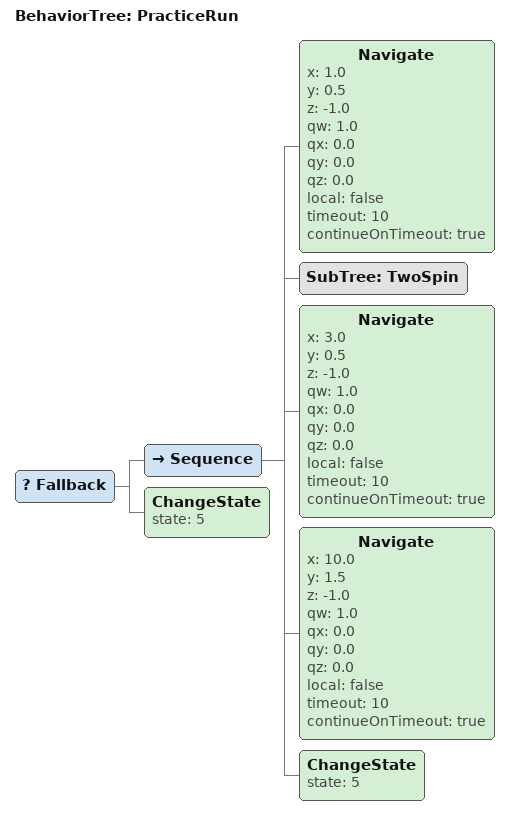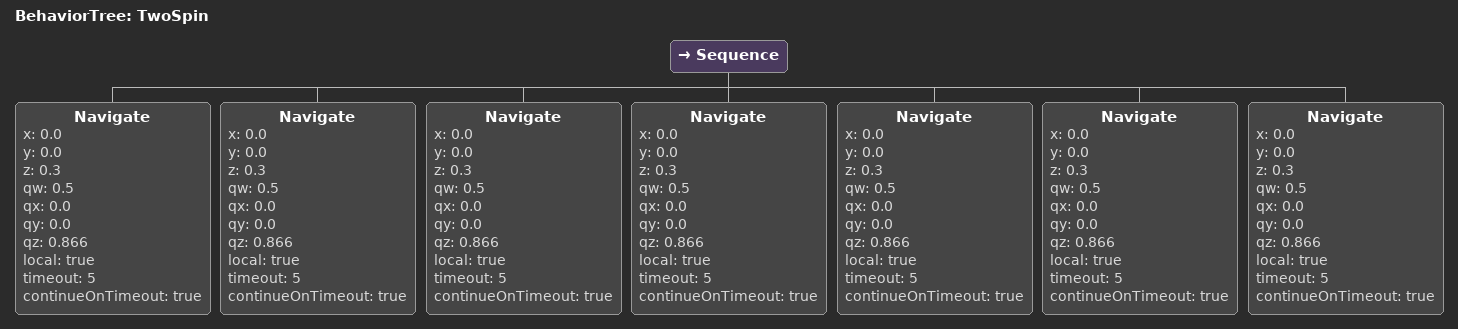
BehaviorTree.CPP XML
<root BTCPP_format="4" main_tree_to_execute="PracticeRun">
	<BehaviorTree ID="PracticeRun">
	    <Fallback>
    		<Sequence>
    			<Navigate x="1.0"  y="0.5"  z="-1.0" qw="1.0" qx="0.0" qy="0.0" qz="0.0" local="false" timeout="10" continueOnTimeout="true"/>
                <SubTree ID="TwoSpin"/>
                <Navigate x="3.0"  y="0.5"  z="-1.0" qw="1.0" qx="0.0" qy="0.0" qz="0.0" local="false" timeout="10" continueOnTimeout="true"/>
                <Navigate x="10.0"  y="1.5"  z="-1.0" qw="1.0" qx="0.0" qy="0.0" qz="0.0" local="false" timeout="10" continueOnTimeout="true"/>
                <ChangeState state="5"/>
    		</Sequence>
            <ChangeState state="5"/>
        </Fallback>
	</BehaviorTree>
	<BehaviorTree ID="TwoSpin">
        <Sequence>
            <Navigate x="0.0" y="0.0" z="0.3" qw="0.5" qx="0.0" qy="0.0" qz="0.866" local="true" timeout="5" continueOnTimeout="true"/>
            <Navigate x="0.0" y="0.0" z="0.3" qw="0.5" qx="0.0" qy="0.0" qz="0.866" local="true" timeout="5" continueOnTimeout="true"/>
            <Navigate x="0.0" y="0.0" z="0.3" qw="0.5" qx="0.0" qy="0.0" qz="0.866" local="true" timeout="5" continueOnTimeout="true"/>
            <Navigate x="0.0" y="0.0" z="0.3" qw="0.5" qx="0.0" qy="0.0" qz="0.866" local="true" timeout="5" continueOnTimeout="true"/>
            <Navigate x="0.0" y="0.0" z="0.3" qw="0.5" qx="0.0" qy="0.0" qz="0.866" local="true" timeout="5" continueOnTimeout="true"/>
            <Navigate x="0.0" y="0.0" z="0.3" qw="0.5" qx="0.0" qy="0.0" qz="0.866" local="true" timeout="5" continueOnTimeout="true"/>
            <Navigate x="0.0" y="0.0" z="0.3" qw="0.5" qx="0.0" qy="0.0" qz="0.866" local="true" timeout="5" continueOnTimeout="true"/>
        </Sequence>
    </BehaviorTree>
</root>
